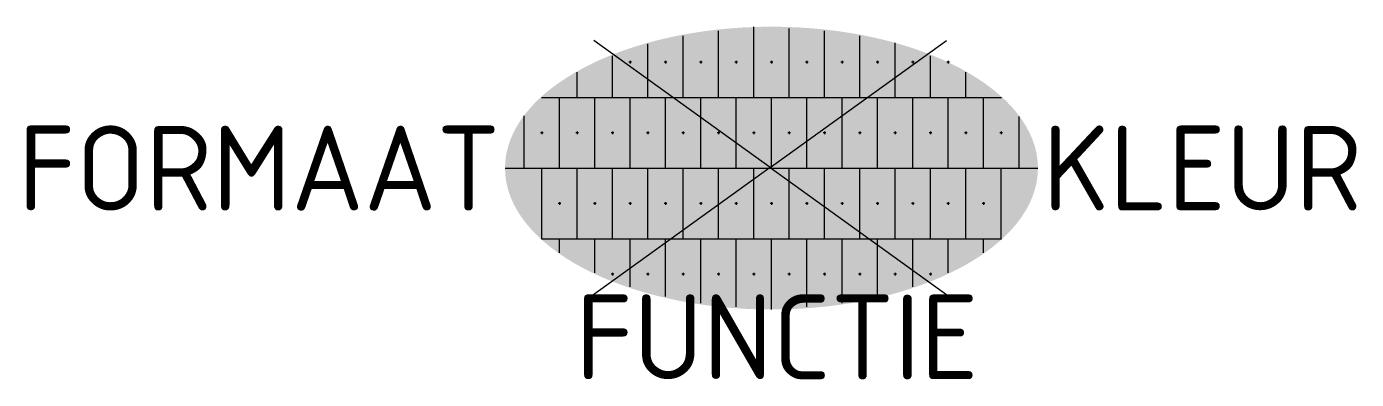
# Model space of a CAD drawing. Extents: x -15.8 to 12.4, y -4.5 to 3.
import ezdxf
from ezdxf.enums import TextEntityAlignment as Align

# ---------------------------------------------------------------- set-up
doc = ezdxf.new("R2010")
doc.units = 0
doc.styles.add('NLCS-ISO', font='NLCS-ISO.ttf')

msp = doc.modelspace()

# ---------------------------------------------------------------- hatches: boundary and pattern name
h = msp.add_hatch(color=254)
h.dxf.hatch_style = 1
edge = h.paths.add_edge_path()
edge.add_ellipse((0, 0), major_axis=(-5.658, 0), ratio=0.530464, start_angle=0, end_angle=360)

# ---------------------------------------------------------------- linework, layer by layer
for p, q in [((-1.125, 1.5), (-1.125, 2.914)), ((-0.375, 1.5), (-0.375, 3)), ((0.375, 1.5), (0.375, 2.966)), ((1.125, 1.5), (1.125, 2.914)), ((-2.625, 1.5), (-2.625, 2.634)), ((-1.875, 1.5), (-1.875, 2.805)), ((1.875, 1.5), (1.875, 2.805)), ((2.625, 1.5), (2.625, 2.656)), ((-3.375, 1.5), (-3.375, 2.386)), ((-3, 2.279), (-3, 2.221)), ((-2.25, 2.279), (-2.25, 2.221)), ((-1.5, 2.279), (-1.5, 2.221)), ((-0.75, 2.279), (-0.75, 2.221)), ((0, 2.279), (0, 2.221)), ((0.75, 2.279), (0.75, 2.221)), ((1.5, 2.279), (1.5, 2.221)), ((2.25, 2.279), (2.25, 2.221)), ((3, 2.279), (3, 2.221)), ((3.375, 1.5), (3.375, 2.386)), ((3.75, 2.279), (3.75, 2.221)), ((-4.125, 1.5), (-4.125, 2.035)), ((-2.971, 2.25), (-3.029, 2.25)), ((-2.221, 2.25), (-2.279, 2.25)), ((-1.471, 2.25), (-1.529, 2.25)), ((-0.721, 2.25), (-0.779, 2.25)), ((0.029, 2.25), (-0.029, 2.25)), ((0.779, 2.25), (0.721, 2.25)), ((1.529, 2.25), (1.471, 2.25)), ((2.279, 2.25), (2.221, 2.25)), ((3.029, 2.25), (2.971, 2.25)), ((3.779, 2.25), (3.721, 2.25)), ((4.125, 1.5), (4.125, 2.035)), ((-4.885, 1.5), (4.885, 1.5)), ((-4.5, 0), (-4.5, 1.5)), ((-3.75, 0), (-3.75, 1.5)), ((-3, 0), (-3, 1.5)), ((-2.25, 0), (-2.25, 1.5)), ((-1.5, 0), (-1.5, 1.5)), ((-0.75, 0), (-0.75, 1.5)), ((0, 0), (0, 1.5)), ((0.75, 0), (0.75, 1.5)), ((1.5, 0), (1.5, 1.5)), ((2.25, 0), (2.25, 1.5)), ((3, 0), (3, 1.5)), ((3.75, 0), (3.75, 1.5)), ((4.5, 0), (4.5, 1.5)), ((-5.25, 0), (-5.25, 1.109)), ((5.26, 0), (5.26, 1.095)), ((-4.846, 0.75), (-4.904, 0.75)), ((-4.875, 0.779), (-4.875, 0.721)), ((-4.096, 0.75), (-4.154, 0.75)), ((-4.125, 0.779), (-4.125, 0.721)), ((-3.346, 0.75), (-3.404, 0.75)), ((-3.375, 0.779), (-3.375, 0.721)), ((-2.596, 0.75), (-2.654, 0.75)), ((-2.625, 0.779), (-2.625, 0.721)), ((-1.846, 0.75), (-1.904, 0.75)), ((-1.875, 0.779), (-1.875, 0.721)), ((-1.096, 0.75), (-1.154, 0.75)), ((-1.125, 0.779), (-1.125, 0.721)), ((-0.346, 0.75), (-0.404, 0.75)), ((-0.375, 0.779), (-0.375, 0.721)), ((0.404, 0.75), (0.346, 0.75)), ((0.375, 0.779), (0.375, 0.721)), ((1.154, 0.75), (1.096, 0.75)), ((1.125, 0.779), (1.125, 0.721)), ((1.904, 0.75), (1.846, 0.75)), ((1.875, 0.779), (1.875, 0.721)), ((2.654, 0.75), (2.596, 0.75)), ((2.625, 0.779), (2.625, 0.721)), ((3.404, 0.75), (3.346, 0.75)), ((3.375, 0.779), (3.375, 0.721)), ((4.154, 0.75), (4.096, 0.75)), ((4.125, 0.779), (4.125, 0.721)), ((4.904, 0.75), (4.846, 0.75)), ((4.875, 0.779), (4.875, 0.721)), ((-5.658, 0), (5.658, 0)), ((-4.875, -1.5), (-4.875, 0)), ((-4.125, -1.5), (-4.125, 0)), ((-3.375, -1.5), (-3.375, 0)), ((-2.625, -1.5), (-2.625, 0)), ((-1.875, -1.5), (-1.875, 0)), ((-1.125, -1.5), (-1.125, 0)), ((-0.375, -1.5), (-0.375, 0)), ((0.375, -1.5), (0.375, 0)), ((1.125, -1.5), (1.125, 0)), ((1.875, -1.5), (1.875, 0)), ((2.625, -1.5), (2.625, 0)), ((3.375, -1.5), (3.375, 0)), ((4.125, -1.5), (4.125, 0)), ((4.875, -1.5), (4.875, 0)), ((-4.471, -0.75), (-4.529, -0.75)), ((-4.5, -0.721), (-4.5, -0.779)), ((-3.721, -0.75), (-3.779, -0.75)), ((-3.75, -0.721), (-3.75, -0.779)), ((-2.971, -0.75), (-3.029, -0.75)), ((-3, -0.721), (-3, -0.779)), ((-2.221, -0.75), (-2.279, -0.75)), ((-2.25, -0.721), (-2.25, -0.779)), ((-1.471, -0.75), (-1.529, -0.75)), ((-1.5, -0.721), (-1.5, -0.779)), ((-0.721, -0.75), (-0.779, -0.75)), ((-0.75, -0.721), (-0.75, -0.779)), ((0.029, -0.75), (-0.029, -0.75)), ((0, -0.721), (0, -0.779)), ((0.779, -0.75), (0.721, -0.75)), ((0.75, -0.721), (0.75, -0.779)), ((1.529, -0.75), (1.471, -0.75)), ((1.5, -0.721), (1.5, -0.779)), ((2.279, -0.75), (2.221, -0.75)), ((2.25, -0.721), (2.25, -0.779)), ((3.029, -0.75), (2.971, -0.75)), ((3, -0.721), (3, -0.779)), ((3.779, -0.75), (3.721, -0.75)), ((3.75, -0.721), (3.75, -0.779)), ((4.529, -0.75), (4.471, -0.75)), ((4.5, -0.721), (4.5, -0.779)), ((-4.885, -1.5), (4.885, -1.5)), ((-4.5, -1.802), (-4.5, -1.5)), ((-3.75, -2.226), (-3.75, -1.5)), ((-3, -2.521), (-3, -1.5)), ((-2.25, -2.728), (-2.25, -1.5)), ((-1.5, -2.866), (-1.5, -1.5)), ((-0.75, -2.947), (-0.75, -1.5)), ((0, -3), (0, -1.5)), ((0.75, -2.947), (0.75, -1.5)), ((1.5, -2.866), (1.5, -1.5)), ((2.25, -2.728), (2.25, -1.5)), ((3, -2.521), (3, -1.5)), ((3.75, -2.226), (3.75, -1.5)), ((4.5, -1.802), (4.5, -1.5)), ((-3.346, -2.25), (-3.404, -2.25)), ((-3.375, -2.221), (-3.375, -2.279)), ((-2.596, -2.25), (-2.654, -2.25)), ((-2.625, -2.221), (-2.625, -2.279)), ((-1.846, -2.25), (-1.904, -2.25)), ((-1.875, -2.221), (-1.875, -2.279)), ((-1.096, -2.25), (-1.154, -2.25)), ((-1.125, -2.221), (-1.125, -2.279)), ((-0.346, -2.25), (-0.404, -2.25)), ((-0.375, -2.221), (-0.375, -2.279)), ((0.404, -2.25), (0.346, -2.25)), ((0.375, -2.221), (0.375, -2.279)), ((1.154, -2.25), (1.096, -2.25)), ((1.125, -2.221), (1.125, -2.279)), ((1.904, -2.25), (1.846, -2.25)), ((1.875, -2.221), (1.875, -2.279)), ((2.654, -2.25), (2.596, -2.25)), ((2.625, -2.221), (2.625, -2.279)), ((3.404, -2.25), (3.346, -2.25)), ((3.375, -2.221), (3.375, -2.279))]:
    msp.add_line(p, q)
at = {"ltscale": 0.1}
for q in [(-3.772, 2.706), (3.719, 2.706), (-3.798, -2.705), (3.744, -2.705)]:
    msp.add_line((-0.027, 0.01), q, dxfattribs=at)

# ---------------------------------------------------------------- texts
at = {"style": 'NLCS-ISO'}
msp.add_attdef('FORMAAT', text='30x20', height=1.8, dxfattribs=at).set_placement((-5.758, 0), align=Align.MIDDLE_RIGHT)
msp.add_attdef('KLEUR', text='G', height=1.8, dxfattribs=at).set_placement((5.758, 0), align=Align.MIDDLE_LEFT)
at = {"style": 'NLCS-ISO', "flags": 1}
msp.add_attdef('FUNCTIE', text='', height=1.8, dxfattribs=at).set_placement((0.116, -3.585), align=Align.MIDDLE_CENTER)

doc.saveas('drawing.dxf')
